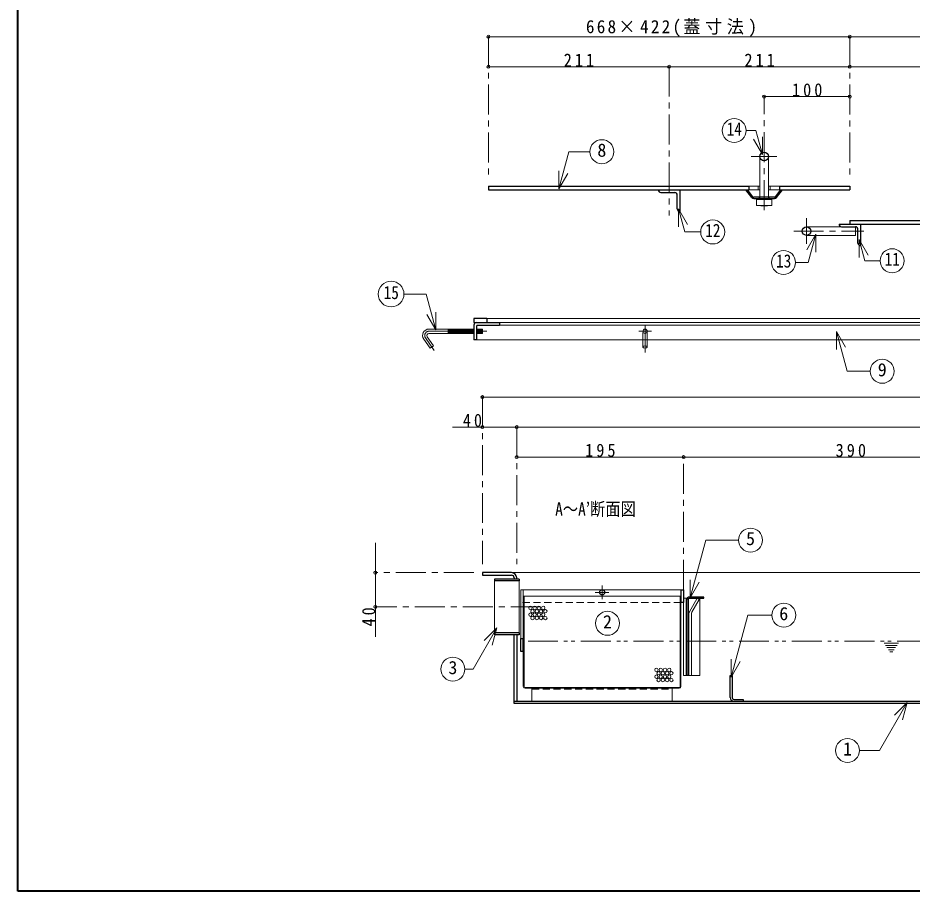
# Model space of a CAD drawing. Units: millimetres at full size, sheet at 1:7. Extents: x -1487 to 1348, y -983 to 984.
# Drawn here: x -1487 to -443, y -983 to 37 of the extents above; entities that cross this region are included whole.
import ezdxf
from ezdxf.enums import TextEntityAlignment as Align

# ---------------------------------------------------------------- set-up
doc = ezdxf.new("R2010")
doc.units = ezdxf.units.MM
doc.header["$LTSCALE"] = 7
doc.header["$PDMODE"] = 32
doc.header["$PDSIZE"] = 3.5
for name, pattern in [('CHAIN1', [8, 5, -1, 1, -1]), ('DASHED1', [1.8, 1.2, -0.6]), ('DOUBLE_CHAIN1', [8.8, 5, -1, 0.6, -0.6, 0.6, -1])]:
    doc.linetypes.add(name, pattern=pattern)
doc.layers.add('0-A', color=4, linetype='Continuous', lineweight=9)
doc.styles.add('ＭＳ ゴシック', font='')
doc.styles.get('ＭＳ ゴシック').set_extended_font_data('MS Gothic')

msp = doc.modelspace()

# ---------------------------------------------------------------- linework, layer by layer
at = {"layer": '0-A', "color": 1, "lineweight": 40}
for p, q in [((-1487.357, -983.487), (-1487.357, 983.513)), ((1347.643, -983.487), (-1487.357, -983.487))]:
    msp.add_line(p, q, dxfattribs=at)
at = {"layer": '0-A'}
for p, q in [((-937.857, 14.513), (-515.857, 14.513)), ((-937.857, -20.487), (-726.857, -20.487)), ((-726.857, -20.487), (-515.857, -20.487)), ((-515.857, -20.487), (-304.857, -20.487)), ((-615.857, -55.487), (-515.857, -55.487)), ((-620.857, -159.987), (-622.857, -159.987)), ((-622.857, -164.487), (-620.857, -164.487)), ((-608.857, -159.987), (-610.857, -159.987)), ((-610.857, -164.487), (-608.857, -164.487)), ((330.143, -314.487), (-939.857, -314.487)), ((-984.756, -331.987), (-984.756, -326.987)), ((-983.886, -326.987), (-984.294, -331.987)), ((-982.883, -326.987), (-983.291, -331.987)), ((-981.879, -326.987), (-982.288, -331.987)), ((-980.876, -326.987), (-981.284, -331.987)), ((-979.873, -326.987), (-980.281, -331.987)), ((-978.869, -326.987), (-979.278, -331.987)), ((-977.866, -326.987), (-978.274, -331.987)), ((-976.863, -326.987), (-977.271, -331.987)), ((-975.859, -326.987), (-976.268, -331.987)), ((-974.856, -326.987), (-975.264, -331.987)), ((-973.853, -326.987), (-974.261, -331.987)), ((-972.849, -326.987), (-973.258, -331.987)), ((-971.846, -326.987), (-972.254, -331.987)), ((-970.843, -326.987), (-971.251, -331.987)), ((-969.839, -326.987), (-970.248, -331.987)), ((-968.836, -326.987), (-969.244, -331.987)), ((-967.833, -326.987), (-968.241, -331.987)), ((-966.829, -326.987), (-967.238, -331.987)), ((-965.826, -326.987), (-966.234, -331.987)), ((-964.823, -326.987), (-965.231, -331.987)), ((-963.819, -326.987), (-964.228, -331.987)), ((-962.816, -326.987), (-963.224, -331.987)), ((-961.813, -326.987), (-962.221, -331.987)), ((-960.809, -326.987), (-961.218, -331.987)), ((-959.806, -326.987), (-960.214, -331.987)), ((-958.803, -326.987), (-959.211, -331.987)), ((-957.799, -326.987), (-958.208, -331.987)), ((-956.796, -326.987), (-957.204, -331.987)), ((-955.793, -326.987), (-956.201, -331.987)), ((-954.857, -327.82), (-955.198, -331.987)), ((-951.779, -326.987), (-951.857, -327.942)), ((-950.776, -326.987), (-951.184, -331.987)), ((-949.773, -326.987), (-950.181, -331.987)), ((-948.769, -326.987), (-949.178, -331.987)), ((-947.766, -326.987), (-948.174, -331.987)), ((-946.763, -326.987), (-947.171, -331.987)), ((-945.759, -326.987), (-946.168, -331.987)), ((-944.756, -326.987), (-945.164, -331.987)), ((155.143, -339.487), (-951.857, -339.487)), ((-757.357, -339.487), (-757.357, -347.985)), ((-752.357, -339.487), (-752.357, -347.985)), ((335.143, -406.487), (-944.857, -406.487)), ((-904.857, -441.487), (-979.857, -441.487)), ((295.143, -441.487), (-904.857, -441.487)), ((-709.857, -476.487), (-904.857, -476.487)), ((-319.857, -476.487), (-709.857, -476.487)), ((-1069.857, -576.487), (-1069.857, -686.487)), ((301.143, -611.487), (-910.857, -611.487)), ((-713.107, -631.487), (-897.107, -631.487)), ((-896.107, -638.987), (-714.107, -638.987)), ((-706.857, -641.487), (-705.705, -641.487)), ((-691.107, -641.487), (-691.107, -731.487)), ((-706.857, -731.487), (-706.107, -731.487)), ((-703.857, -731.487), (-704.607, -731.487)), ((-700.857, -731.487), (-691.107, -731.487))]:
    msp.add_line(p, q, dxfattribs=at)
at = {"layer": '0-A', "linetype": 'CHAIN1'}
for p, q in [((-937.857, 14.513), (-937.857, -149.987)), ((-515.857, 14.513), (-515.857, -149.987)), ((-726.857, -20.487), (-726.857, -194.487)), ((-615.857, -187.987), (-615.857, -55.487)), ((-630.857, -125.487), (-600.857, -125.487)), ((-566.357, -197.487), (-566.357, -227.487)), ((-581.357, -212.487), (-499.357, -212.487)), ((-754.857, -321.987), (-754.857, -354.418)), ((-1007.252, -329.487), (-939.756, -329.487)), ((-747.357, -329.487), (-762.357, -329.487)), ((-1011.348, -337.355), (-1001.037, -352.08)), ((-944.857, -406.487), (-944.857, -601.487)), ((-904.857, -441.487), (-904.857, -601.487)), ((-709.857, -631.487), (-709.857, -476.487)), ((-954.857, -611.487), (-1069.857, -611.487)), ((-805.107, -626.487), (-805.107, -642.487)), ((-813.107, -634.487), (-797.107, -634.487)), ((-876.857, -651.487), (-1069.857, -651.487))]:
    msp.add_line(p, q, dxfattribs=at)
at = {"layer": '0-A', "color": 7, "lineweight": 18}
for p, q in [((-625.39, -95.128), (-636.897, -95.128)), ((-617.856, -123.246), (-625.39, -95.128)), ((-617.856, -123.246), (-617.856, -102.246)), ((-617.856, -123.246), (-628.356, -105.059)), ((-855.777, -163.333), (-844.108, -119.781)), ((-844.108, -119.781), (-819.374, -119.781)), ((-620.857, -125.487), (-620.857, -172.987)), ((-610.857, -125.487), (-610.857, -172.987)), ((-855.777, -163.333), (-855.777, -142.333)), ((-855.777, -163.333), (-845.277, -145.147)), ((-633.857, -164.487), (-622.857, -164.487)), ((-597.857, -164.487), (-608.857, -164.487)), ((-624.857, -175.487), (-606.857, -175.487)), ((-624.857, -182.487), (-624.857, -175.487)), ((-620.857, -174.487), (-620.857, -175.087)), ((-619.857, -174.987), (-611.857, -174.987)), ((-611.857, -174.987), (-615.857, -175.487)), ((-615.857, -175.487), (-615.857, -182.487)), ((-606.857, -175.487), (-611.857, -174.987)), ((-610.857, -174.487), (-610.857, -175.087)), ((-606.857, -182.487), (-606.857, -175.487)), ((-715.776, -186.531), (-705.276, -204.717)), ((-715.776, -186.531), (-715.776, -207.531)), ((-624.857, -182.487), (-606.857, -182.487)), ((-624.857, -182.487), (-619.857, -182.987)), ((-619.857, -182.987), (-615.857, -182.487)), ((-615.857, -182.487), (-611.857, -182.987)), ((-566.357, -207.487), (-525.357, -207.487)), ((-555.579, -216.042), (-566.079, -234.229)), ((-555.579, -216.042), (-564.459, -249.182)), ((-555.579, -216.042), (-555.579, -237.042)), ((-504.717, -222.449), (-504.717, -243.449)), ((-504.717, -222.449), (-494.217, -240.635)), ((-579.19, -249.182), (-564.459, -249.182)), ((-1036.494, -286.065), (-1010.471, -286.065)), ((-999.223, -328.045), (-1010.471, -286.065)), ((-999.223, -328.045), (-1009.723, -309.859)), ((-999.223, -328.045), (-999.223, -307.045)), ((-924.857, -319.487), (315.143, -319.487)), ((-924.857, -322.487), (315.143, -322.487)), ((-1007.252, -326.987), (-954.857, -326.987)), ((-1007.252, -331.987), (-954.857, -331.987)), ((-951.857, -326.987), (-944.756, -326.987)), ((-951.857, -331.987), (-944.756, -331.987)), ((-944.756, -331.987), (-944.756, -326.987)), ((-531.35, -330.009), (-520.85, -348.195)), ((-531.35, -330.009), (-531.35, -351.009)), ((-531.35, -330.009), (-518.954, -376.272)), ((-1013.396, -338.789), (-1005.953, -349.418)), ((-1009.3, -335.921), (-1001.857, -346.551)), ((-1001.857, -346.551), (-1005.953, -349.418)), ((-518.954, -376.272), (-491.94, -376.272)), ((-930.857, -681.737), (-930.857, -621.237)), ((-901.857, -681.737), (-901.857, -621.237)), ((-702.182, -640.826), (-702.182, -619.826)), ((-702.182, -640.826), (-691.682, -622.639)), ((-900.107, -631.487), (-897.107, -631.487)), ((-900.107, -688.487), (-900.107, -631.487)), ((-897.107, -688.487), (-897.107, -631.487)), ((-897.107, -638.987), (-896.107, -638.987)), ((-896.107, -744.487), (-896.107, -638.987)), ((-714.107, -638.987), (-713.107, -638.987)), ((-714.107, -638.987), (-714.107, -744.487)), ((-713.107, -646.487), (-713.107, -744.487)), ((-709.857, -641.487), (-706.857, -641.487)), ((-709.857, -731.487), (-709.857, -641.487)), ((-706.857, -641.487), (-706.857, -731.487)), ((-703.054, -657.095), (-694.042, -641.487)), ((-703.857, -731.487), (-703.857, -660.095)), ((-700.857, -659.291), (-700.857, -731.487)), ((-654.201, -733.49), (-634.821, -661.163)), ((-634.821, -661.163), (-606.962, -661.163)), ((-928.116, -676.08), (-955.867, -724.147)), ((-928.116, -676.08), (-942.965, -690.93)), ((-928.116, -676.08), (-933.551, -696.365)), ((-897.107, -744.487), (-897.107, -703.487)), ((-654.201, -733.49), (-654.201, -712.49)), ((-654.201, -733.49), (-643.701, -715.303)), ((-955.867, -724.147), (-965.348, -724.147)), ((-706.857, -731.487), (-709.857, -731.487)), ((-703.857, -731.487), (-700.857, -731.487)), ((-895.107, -745.487), (-715.107, -745.487)), ((-715.107, -746.487), (-895.107, -746.487)), ((-887.107, -761.487), (-887.107, -746.487)), ((-723.107, -746.487), (-723.107, -761.487)), ((-448.752, -763.183), (-481.098, -819.208)), ((-448.752, -763.183), (-463.601, -778.032)), ((-448.752, -763.183), (-454.187, -783.467)), ((-481.098, -819.208), (-504.525, -819.208))]:
    msp.add_line(p, q, dxfattribs=at)
at = {"layer": '0-A', "color": 5, "lineweight": 25}
for p, q in [((-937.857, -159.987), (-937.857, -164.487)), ((-937.857, -159.987), (-633.857, -159.987)), ((-937.857, -164.487), (-633.857, -164.487)), ((-714.357, -164.487), (-714.357, -189.487)), ((-630.258, -173.361), (-637.357, -164.487)), ((-629.087, -172.424), (-635.436, -164.487)), ((-633.857, -159.987), (-633.857, -164.487)), ((-602.628, -172.424), (-596.278, -164.487)), ((-601.457, -173.361), (-594.357, -164.487)), ((-597.857, -159.987), (-515.857, -159.987)), ((-515.857, -159.987), (-515.857, -164.487)), ((-736.357, -167.487), (-720.357, -167.487)), ((-717.357, -186.487), (-717.357, -170.487)), ((-603.799, -172.987), (-627.916, -172.987)), ((-627.916, -174.487), (-603.799, -174.487)), ((-528.357, -204.487), (-93.857, -204.487)), ((-525.357, -207.487), (-509.357, -207.487)), ((-515.857, -199.987), (-93.857, -199.987)), ((-515.857, -199.987), (-515.857, -204.487)), ((-503.357, -204.487), (-503.357, -229.487)), ((-506.357, -226.487), (-506.357, -210.487)), ((-954.857, -314.487), (-954.857, -319.487)), ((-939.857, -314.487), (-954.857, -314.487)), ((-954.857, -319.487), (-924.857, -319.487)), ((-954.857, -322.487), (-954.857, -339.487)), ((-951.857, -323.487), (-951.857, -339.487)), ((-950.857, -322.487), (-924.857, -322.487)), ((-939.857, -314.487), (-939.857, -319.487)), ((-924.857, -319.487), (-924.857, -322.487)), ((-951.857, -339.487), (-954.857, -339.487)), ((-944.857, -611.487), (-944.857, -614.487)), ((-910.857, -611.487), (-944.857, -611.487)), ((-944.857, -614.487), (-910.857, -614.487)), ((-930.857, -618.987), (-930.857, -621.237)), ((-901.857, -618.987), (-930.857, -618.987)), ((-901.857, -621.237), (-930.857, -621.237)), ((-907.857, -617.487), (-907.857, -618.987)), ((-904.857, -618.987), (-904.857, -617.487)), ((-901.857, -618.987), (-901.857, -621.237)), ((-713.107, -631.487), (-710.107, -631.487)), ((-713.107, -631.487), (-713.107, -646.487)), ((-706.107, -731.487), (-706.107, -642.987)), ((-704.607, -642.987), (-704.607, -731.487)), ((-703.167, -641.487), (-686.107, -641.487)), ((-686.107, -639.987), (-703.107, -639.987)), ((-686.107, -641.487), (-686.107, -639.987)), ((-930.857, -681.737), (-930.857, -683.987)), ((-901.857, -681.737), (-930.857, -681.737)), ((-901.857, -683.987), (-930.857, -683.987)), ((-907.857, -764.487), (-907.857, -683.987)), ((-904.857, -683.987), (-904.857, -761.487)), ((-901.857, -681.737), (-901.857, -683.987)), ((-900.107, -688.487), (-897.107, -688.487)), ((-900.107, -703.487), (-900.107, -688.487)), ((-897.107, -703.487), (-897.107, -688.487)), ((-897.107, -703.487), (-900.107, -703.487)), ((-704.607, -731.487), (-706.107, -731.487)), ((-907.857, -761.487), (298.143, -761.487)), ((-651.357, -759.487), (-640.357, -759.487)), ((-640.357, -759.487), (-640.357, -761.487)), ((298.143, -764.487), (-907.857, -764.487))]:
    msp.add_line(p, q, dxfattribs=at)
at = {"layer": '0-A', "linetype": 'DASHED1'}
for p, q in [((-621.857, -172.987), (-621.857, -174.487)), ((-620.857, -172.987), (-620.857, -174.487)), ((-610.857, -172.987), (-610.857, -174.487)), ((-609.857, -172.987), (-609.857, -174.487)), ((-757.357, -339.487), (-757.357, -329.487)), ((-752.357, -339.487), (-752.357, -329.487)), ((-713.107, -646.487), (-900.107, -646.487)), ((-887.107, -747.487), (-723.107, -747.487))]:
    msp.add_line(p, q, dxfattribs=at)
at = {"layer": '0-A', "linetype": 'DOUBLE_CHAIN1'}
for p, q in [((-891.607, -691.487), (130.143, -691.487)), ((-458.944, -694.031), (-475.807, -694.031)), ((-474.121, -696.531), (-460.631, -696.531)), ((-462.317, -699.031), (-472.434, -699.031)), ((-470.748, -701.531), (-464.003, -701.531)), ((-465.689, -704.031), (-469.062, -704.031))]:
    msp.add_line(p, q, dxfattribs=at)
at = {"layer": '0-A'}
msp.add_lwpolyline([(-515.857, 14.513), (-93.857, 14.513), (328.143, 14.513)], dxfattribs=at)
at = {"layer": '0-A', "color": 7, "lineweight": 18}
for points in [[(-633.857, -159.987), (-622.857, -159.987), (-622.857, -164.487)], [(-597.857, -159.987), (-608.857, -159.987), (-608.857, -164.487)], [(-615.857, -175.487), (-619.857, -174.987), (-624.857, -175.487)], [(-715.776, -186.531), (-708.532, -213.564), (-689.93, -213.564)], [(-619.857, -182.987), (-611.857, -182.987), (-606.857, -182.487)], [(-566.357, -217.487), (-509.357, -217.487), (-509.357, -207.487)], [(-504.717, -222.449), (-498.096, -247.157), (-480.407, -247.157)], [(-702.182, -640.826), (-684.131, -573.457), (-645.74, -573.457)], [(-694.042, -641.487), (-691.792, -642.786), (-700.455, -657.791)]]:
    msp.add_lwpolyline(points, dxfattribs=at)
at = {"layer": '0-A', "color": 5, "lineweight": 25}
for points in [[(-597.857, -159.987), (-597.857, -164.487), (-515.857, -164.487)], [(-710.107, -631.487), (-710.107, -646.487), (-713.107, -646.487)], [(-655.357, -757.487), (-655.357, -731.487), (-653.357, -731.487), (-653.357, -757.487)]]:
    msp.add_lwpolyline(points, dxfattribs=at)
at = {"layer": '0-A', "color": 7, "lineweight": 18}
for centre, radius in [((-650.897, -95.128), 14), ((-805.374, -119.781), 14), ((-675.93, -213.564), 14), ((-593.19, -249.182), 14), ((-466.407, -247.157), 14), ((-1051.494, -286.065), 15), ((-477.94, -376.272), 14), ((-631.74, -573.457), 14), ((-592.962, -661.163), 14), ((-798.811, -670.663), 14), ((-979.348, -724.147), 14), ((-518.525, -819.208), 14)]:
    msp.add_circle(centre, radius, dxfattribs=at)
at = {"layer": '0-A', "color": 5, "lineweight": 25}
for centre, radius in [((-615.857, -125.487), 5), ((-566.357, -212.487), 5), ((-805.107, -634.487), 3)]:
    msp.add_circle(centre, radius, dxfattribs=at)
at = {"layer": '0-A'}
for centre, radius in [((-754.857, -329.487), 2.5), ((-888.853, -652.541), 2), ((-886.353, -656.541), 2), ((-883.853, -652.541), 2), ((-881.353, -656.541), 2), ((-878.853, -652.541), 2), ((-876.353, -656.541), 2), ((-873.853, -652.541), 2), ((-871.353, -656.541), 2), ((-888.853, -660.541), 2), ((-886.353, -664.541), 2), ((-883.853, -660.541), 2), ((-881.353, -664.541), 2), ((-878.853, -660.541), 2), ((-876.353, -664.541), 2), ((-873.853, -660.541), 2), ((-871.353, -664.541), 2), ((-741.642, -725.006), 2), ((-739.142, -729.006), 2), ((-736.642, -725.006), 2), ((-734.142, -729.006), 2), ((-731.642, -725.006), 2), ((-729.142, -729.006), 2), ((-726.642, -725.006), 2), ((-724.142, -729.006), 2), ((-741.642, -733.006), 2), ((-739.142, -737.006), 2), ((-736.642, -733.006), 2), ((-734.142, -737.006), 2), ((-731.642, -733.006), 2), ((-729.142, -737.006), 2), ((-726.642, -733.006), 2), ((-724.142, -737.006), 2)]:
    msp.add_circle(centre, radius, dxfattribs=at)
at = {"layer": '0-A', "color": 5, "lineweight": 25}
for centre, radius, start, end in [((-736.357, -164.487), 3, 180, 270), ((-720.357, -170.487), 3, 0, 90), ((-627.916, -171.487), 3, 218.65981, 270), ((-627.916, -171.487), 1.5, 218.65981, 270), ((-603.799, -171.487), 1.5, 270, 321.34019), ((-603.799, -171.487), 3, 270, 321.34019), ((-714.357, -186.487), 3, 180, 270), ((-525.357, -204.487), 3, 180, 270), ((-509.357, -210.487), 3, 0, 90), ((-503.357, -226.487), 3, 180, 270), ((-951.857, -322.487), 3, 90, 180), ((-950.857, -323.487), 1, 90, 180), ((-910.857, -617.487), 6, 0, 90), ((-910.857, -617.487), 3, 0, 90), ((-703.107, -642.987), 3, 92.27697, 180), ((-703.107, -642.987), 1.5, 92.27697, 180), ((-651.357, -757.487), 4, 180, 270), ((-651.357, -757.487), 2, 180, 270)]:
    msp.add_arc(centre, radius, start, end, dxfattribs=at)
at = {"layer": '0-A', "color": 7, "lineweight": 18}
for centre, radius, start, end in [((-1007.252, -334.487), 7.5, 90, 215), ((-1007.252, -334.487), 2.5, 90, 215), ((-703.107, -642.987), 3, 90, 92.27697), ((-697.857, -660.095), 6, 150, 180), ((-697.857, -659.291), 3, 150, 180), ((-895.107, -744.487), 2, 180, 270), ((-895.107, -744.487), 1, 180, 270), ((-715.107, -744.487), 1, 270, 0), ((-715.107, -744.487), 2, 270, 0)]:
    msp.add_arc(centre, radius, start, end, dxfattribs=at)
at = {"layer": '0-A', "linetype": 'CHAIN1'}
msp.add_arc((-1007.252, -334.487), 5, 90, 215, dxfattribs=at)
at = {"layer": '0-A'}
msp.add_ellipse((-754.857, -347.974), major_axis=(2.5, 0), ratio=0.57, dxfattribs=at)
for p in [(-937.857, 14.513), (-515.857, 14.513), (-937.857, -20.487), (-726.857, -20.487), (-515.857, -20.487), (-615.857, -55.487), (-515.857, -55.487), (-944.857, -406.487), (-944.857, -441.487), (-904.857, -441.487), (-904.857, -476.487), (-709.857, -476.487), (-1069.857, -611.487), (-1069.857, -651.487)]:
    msp.add_point(p, dxfattribs=at)

# ---------------------------------------------------------------- texts
at = {"layer": '0-A', "color": 7, "style": 'ＭＳ ゴシック', "width": 0.85}
for s, p in [('14', (-659.647, -105.628)), ('12', (-684.68, -224.064)), ('13', (-601.94, -259.682)), ('11', (-475.157, -257.657)), ('15', (-1060.244, -296.565)), ('A～A’断面図', (-859.857, -549.487))]:
    msp.add_text(s, height=15.4, dxfattribs=at).set_placement(p, align=Align.BOTTOM_LEFT)
at = {"layer": '0-A', "color": 7, "style": 'ＭＳ ゴシック'}
for s, p in [('8', (-810.624, -130.281)), ('9', (-483.19, -386.772)), ('5', (-636.99, -583.957)), ('6', (-598.212, -671.663)), ('2', (-804.061, -681.163)), ('3', (-984.598, -734.647)), ('1', (-523.775, -829.708))]:
    msp.add_text(s, height=15.4, dxfattribs=at).set_placement(p, align=Align.BOTTOM_LEFT)
at = {"layer": '0-A', "color": 7, "char_height": 15.4, "attachment_point": 7, "style": 'ＭＳ ゴシック'}
for s, insert in [('\\T1.27;\\W0.95;668×422(蓋寸法)', (-823.982, 14.513)), ('\\T1.38;\\W0.9;211', (-849.857, -20.487)), ('\\T1.38;\\W0.9;211', (-638.857, -20.487)), ('\\T1.38;\\W0.9;100', (-583.357, -55.487)), ('\\T1.36;\\W0.9;40', (-967.607, -441.487)), ('\\T1.38;\\W0.9;195', (-824.857, -476.487)), ('\\T1.38;\\W0.9;390', (-532.357, -476.487))]:
    msp.add_mtext(s, dxfattribs=dict(at, insert=insert))
at = {"layer": '0-A', "color": 7, "insert": (-1069.857, -674.237), "char_height": 15.4, "attachment_point": 7, "rotation": 90, "style": 'ＭＳ ゴシック'}
msp.add_mtext('\\T1.36;\\W0.9;40', dxfattribs=at)

doc.saveas('drawing.dxf')
